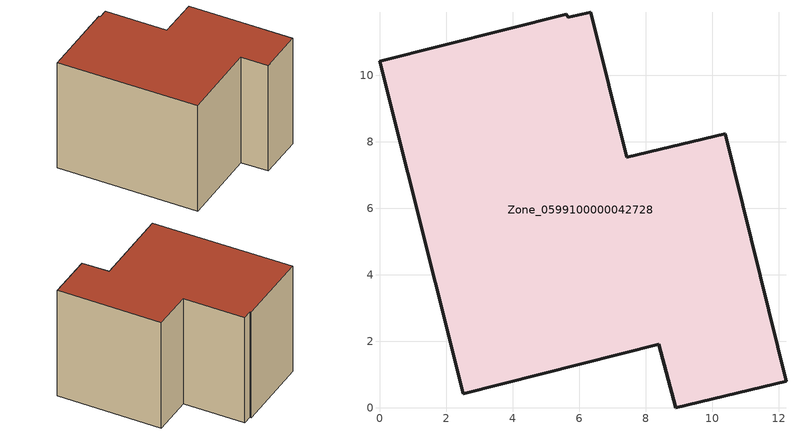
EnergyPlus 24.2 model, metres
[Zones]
Zone_0599100000042728
 floor ground (C_G): 5.67,11.75 6.35,11.9 7.44,7.54 10.39,8.25 12.22,0.8 8.9,0 8.4,1.92 2.52,0.43 0,10.43 5.62,11.84 z0
 wall outside (C_F): 5.62,11.84 0,10.43 2.52,0.43 8.4,1.92 8.9,0 12.22,0.8 10.39,8.25 7.44,7.54 6.35,11.9 5.67,11.75 5.62,11.84 z0:8.43
 roof outside (C_R): 6.35,11.9 5.67,11.75 5.62,11.84 0,10.43 2.52,0.43 8.4,1.92 8.9,0 12.22,0.8 10.39,8.25 7.44,7.54 z8.43
[BUILDING]
Pand.0599100000042728: North Axis=0; Terrain=City; Loads Convergence Tolerance Value=0.04; Temperature Convergence Tolerance Value=0.4; Solar Distribution=FullExterior; Maximum Number of Warmup Days=25; Minimum Number of Warmup Days=1
[Site:Location]
Rotterdam.The.Hague.AP_ZH_NLD Design_Conditions: Latitude=51.96; Longitude=4.45; Time Zone=1; Elevation=-4.5
[SITE:GROUNDTEMPERATURE:BUILDINGSURFACE]
18, 18, 18, 18, 18, 18, 18, 18, 18, 18, 18, 18
[MATERIAL] Thermal Absorptance=0.9; Solar Absorptance=0.7; Visible Absorptance=0.7
Name | Roughness | Thickness | Conductivity | Density | Specific Heat
G.TC.1992-2005 | MediumSmooth | 0.15 | 0.06 | 540 | 1210
F.TC.1992-2005 | Rough | 0.3 | 0.12 | 1920 | 840
R.TC.1992-2005 | MediumRough | 0.2 | 0.08 | 1500 | 1000
[CONSTRUCTION]
C_G: G.TC.1992-2005
C_F: F.TC.1992-2005
C_R: R.TC.1992-2005
[ZONE]
Zone_0599100000042728: Type=1; Multiplier=1; Ceiling Height=Autocalculate; Volume=Autocalculate; Floor Area=autocalculate; Part of Total Floor Area=Yes
[ZONEINFILTRATION:DESIGNFLOWRATE]
Infil_Zone_0599100000042728: Zone or ZoneList or Space or SpaceList=Zone_0599100000042728; Schedule=AlwaysOn; Design Flow Rate Calculation Method=Flow/Area; Flow Rate per Floor Area=0.0015; Constant Term Coefficient=1; Temperature Term Coefficient=0; Velocity Term Coefficient=0; Velocity Squared Term Coefficient=0
[HVACTEMPLATE:ZONE:IDEALLOADSAIRSYSTEM]
Zone_0599100000042728: Maximum Heating Supply Air Temperature=50; Minimum Cooling Supply Air Temperature=13; Maximum Heating Supply Air Humidity Ratio=0.0156; Minimum Cooling Supply Air Humidity Ratio=0.0077; Heating Limit=NoLimit; Cooling Limit=NoLimit; Dehumidification Control Type=ConstantSensibleHeatRatio; Cooling Sensible Heat Ratio=0.7; Dehumidification Setpoint=60; Humidification Control Type=None; Humidification Setpoint=30; Outdoor Air Method=None; Outdoor Air Flow Rate per Person=0.00944; Outdoor Air Flow Rate per Zone Floor Area=0; Outdoor Air Flow Rate per Zone=0; Demand Controlled Ventilation Type=None; Outdoor Air Economizer Type=NoEconomizer; Heat Recovery Type=None; Sensible Heat Recovery Effectiveness=0.7; Latent Heat Recovery Effectiveness=0.65
[ZONECONTROL:THERMOSTAT]
ThermostatControl_Zone_0599100000042728: Zone or ZoneList=Zone_0599100000042728; Control Type Schedule=DualSetpointControlType; Control 1=Thermostat_Zone_0599100000042728; Temperature Difference Between Cutout And Setpoint=0
[THERMOSTATSETPOINT:DUALSETPOINT]
Thermostat_Zone_0599100000042728: Heating Setpoint Temperature Schedule=HeatingSetpoint_Zone_0599100000042728; Cooling Setpoint Temperature Schedule=CoolingSetpoint_Zone_0599100000042728
[SCHEDULE:COMPACT]
HeatingSetpoint_Zone_0599100000042728: Through: 12/31, For: AllDays, Until: 24:00, 21
CoolingSetpoint_Zone_0599100000042728: Through: 12/31, For: AllDays, Until: 24:00, 24
DualSetpointControlType: Through: 12/31, For: AllDays, Until: 24:00, 4
AlwaysOn: Through: 12/31, For: AllDays, Until: 24:00, 1
